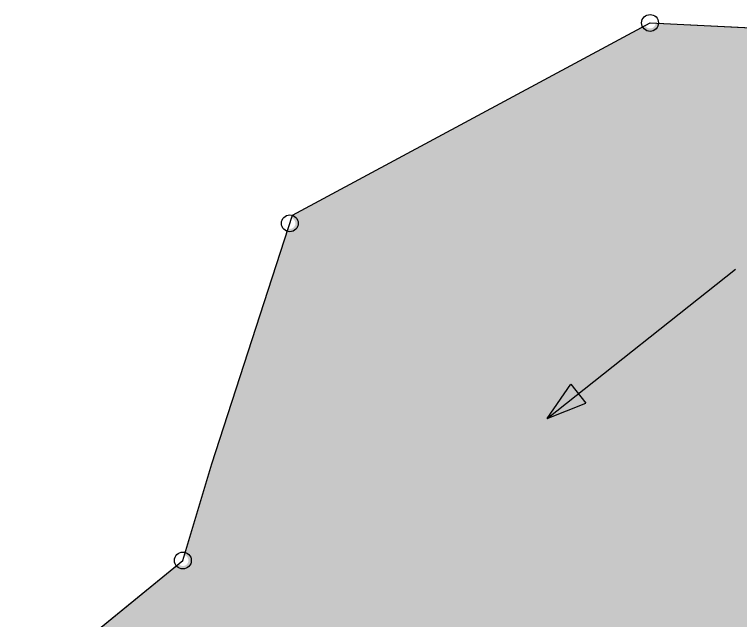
# Model space of a CAD drawing. Header units: metres. Extents: x 278609 to 282203, y 2037089 to 2040951.
# Drawn here: x 280153 to 281032, y 2040217 to 2040951 of the extents above; entities that cross this region are included whole.
import ezdxf

# ---------------------------------------------------------------- set-up
doc = ezdxf.new("R2010")
doc.units = ezdxf.units.M
doc.header["$LTSCALE"] = 0.3
doc.header["$MEASUREMENT"] = 0
doc.layers.add('POLY_HATCH', color=12, linetype='Continuous')
doc.layers.add('POLY_PARCEL', color=6, linetype='Continuous')

# ---------------------------------------------------------------- blocks, each defined once
blk = doc.blocks.new('fgf')
h = blk.add_hatch(color=256)
h.paths.add_polyline_path([(280835.79, 2040491.85), (280826.6, 2040503.43), (280797.94, 2040461.8)])
h.paths.add_polyline_path([(280797.94, 2040461.8), (280844.98, 2040480.27), (280835.79, 2040491.85)])
at = {"layer": 'POLY_HATCH'}
h = blk.add_hatch(dxfattribs=at)
h.set_pattern_fill('ZIGZAG', color=256, scale=120.017446, angle=-6.47922, style=0)
h.set_pattern_definition([(353.5208, (279380.037, 2037150.148), (16.599247, 13.21347), [15.00218, -15.00218]), (83.5208, (279394.943, 2037148.455), (-13.21347, 16.599247), [15.00218, -15.00218])])
h.paths.add_polyline_path([(281957.59, 2039632.16), (281936.71, 2039665.96, -0.626009), (281926.53, 2039672.42, -0.187922), (281928.8, 2039676.72), (281681.5, 2039961.72), (281656.67, 2039993.06, -0.667376), (281645.85, 2039999.07, -0.185894), (281648.07, 2040003.34), (281315.07, 2040381.08), (281312.36, 2040385.72, -0.617739), (281302.31, 2040392.26, -0.340429), (281308, 2040398.13), (281250.17, 2040793.58, -0.49206), (281242.54, 2040800.97, -0.282177), (281246.85, 2040806.49), (281203.93, 2040921.36, -0.538838), (281194.89, 2040927.97), (280929.37, 2040940.86, -0.760087), (280916.77, 2040938.01), (280489.71, 2040708.38), (280488.52, 2040704.7, -0.356606), (280493.11, 2040697.57, -0.474268), (280484.39, 2040691.95), (280391.87, 2040406.76), (280358.81, 2040296.17, -0.363158), (280363.55, 2040288.99, -0.663897), (280351.7, 2040285.51), (280236.76, 2040191.77, -0.201997), (280238.23, 2040186.78, -0.49539), (280229.07, 2040181.32), (280171.15, 2040037.19), (280155.03, 2039987.76, -0.480495), (280158.72, 2039977.96), (280366.66, 2039854.41), (280485.54, 2039788.23, -0.836798), (280498.02, 2039783.94), (280621.33, 2039764.85, -0.979963), (280634.61, 2039763.07, -0.33117), (280629.14, 2039757.23), (280649.96, 2039641.86), (280650.78, 2039640.3, -0.602224), (280660.56, 2039633.62, -0.248265), (280657.02, 2039628.44), (280679.22, 2039586.24), (280758.86, 2039427.74, -0.704335), (280767.99, 2039419.03), (280904.03, 2039358.59, -1.085852), (280915.75, 2039352.18), (281031.12, 2039276.16, -0.789011), (281043.38, 2039271.71, -0.42707), (281035.67, 2039265.85), (281008.06, 2039091.19, -0.401473), (281013.67, 2039083.81, -0.36426), (281007.42, 2039077.88), (281010.4, 2039028.69), (281875.54, 2038693.65), (281959.69, 2038790.32), (282189.24, 2039183.42, -0.297148), (282185.96, 2039189.96, -0.249537), (282189.52, 2039195.15), (282071.23, 2039422.63)])
h.paths.add_polyline_path([(281372.85, 2039185.27), (281440.12, 2039177.63), (281444.32, 2039214.65), (281377.06, 2039222.29)], flags=24)
for p, q in [((280797.94, 2040461.8), (281025.98, 2040642.84)), ((280797.94, 2040461.8), (280826.6, 2040503.43)), ((280826.6, 2040503.43), (280844.98, 2040480.27)), ((280797.94, 2040461.8), (280844.98, 2040480.27))]:
    blk.add_line(p, q)
for centre in [(280922.68, 2040941.19), (280486.45, 2040698.33), (280356.89, 2040289.75)]:
    blk.add_circle(centre, 10.21)
for points in [[(280922.68, 2040941.19), (281201.58, 2040927.64), (281249.2, 2040800.21), (281308.97, 2040391.5), (281315.07, 2040381.08), (281652.5, 2039998.31), (281681.5, 2039961.72), (281933.19, 2039671.66), (281957.59, 2039632.16), (282071.23, 2039422.63)], [(280761.87, 2039421.75), (280679.22, 2039586.24), (280649.96, 2039641.86), (280627.95, 2039763.83), (280491.39, 2039784.97), (280366.66, 2039854.41), (280152.96, 2039981.39), (280171.15, 2040037.19), (280231.57, 2040187.54), (280356.89, 2040289.75), (280391.87, 2040406.76), (280489.71, 2040708.38), (280922.68, 2040941.19)]]:
    blk.add_lwpolyline(points, dxfattribs=at)
at = {"layer": 'POLY_PARCEL'}
for p, q in [((280489.71, 2040708.38), (280922.68, 2040941.19)), ((280922.68, 2040941.19), (281201.58, 2040927.64)), ((280391.87, 2040406.76), (280489.71, 2040708.38)), ((280356.89, 2040289.75), (280391.87, 2040406.76)), ((280231.57, 2040187.54), (280356.89, 2040289.75))]:
    blk.add_line(p, q, dxfattribs=at)

msp = doc.modelspace()

# ---------------------------------------------------------------- block references
msp.add_blockref('fgf', (0, 0))

doc.saveas('drawing.dxf')
